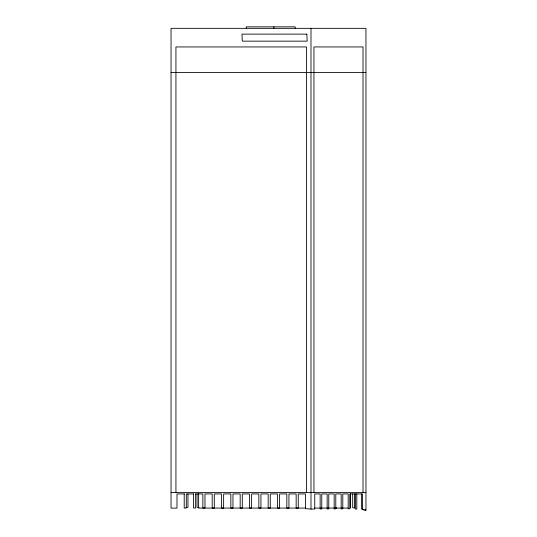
<?xml version="1.0" encoding="UTF-8"?>
<svg xmlns="http://www.w3.org/2000/svg" width="537" height="537" viewBox="0 0 537 537"><rect width="100%" height="100%" fill="white"/><g stroke="black" fill="none" stroke-linecap="round" stroke-linejoin="round"><path stroke-width="0.81" d="M336.578 507.968L335.148 507.801M195.394 493.939L202.865 493.939L202.865 507.989L204.973 508.022L204.973 493.939L212.196 493.939L212.196 508.069L213.249 508.109L214.297 508.103L214.297 493.939L221.526 493.939L221.526 508.069L223.627 508.103L223.627 493.939L230.85 493.939L230.85 508.069L232.957 508.103L232.957 493.939L240.18 493.939L240.167 508.069L241.234 508.109L242.288 508.103L242.288 493.939L249.51 493.939L249.51 508.069L251.618 508.103L251.618 493.939L258.841 493.939L258.841 508.069L260.942 508.076L260.942 493.939L268.171 493.939L268.171 508.069L270.272 508.096L270.272 493.939L277.495 493.939L277.495 508.069L279.602 508.103L279.602 493.939L286.825 493.939L286.825 508.069L287.879 508.109L288.933 508.103L288.933 493.939L296.156 493.939L296.156 508.069L298.257 508.103L298.257 493.939L305.486 493.939L305.486 508.667L310.997 509.063L314.749 509.036L314.749 493.939L320.139 493.939L320.139 509.002L321.764 508.989L321.764 493.939L327.154 493.939L327.154 508.948L328.772 508.942L328.772 493.939L334.162 493.939L334.162 508.901L335.786 508.895L335.786 493.939L341.176 493.939L341.176 508.854L342.794 508.841L342.794 493.939L348.184 493.939L348.184 508.808L349.802 508.794L349.802 493.939L362.207 493.939L362.207 509.002L363.019 508.995L363.019 509.882L365.959 510.15L365.959 28.333L171.041 28.333L171.041 508.13L176.982 508.103L176.982 493.939L184.506 493.939M171.041 72.596L365.959 72.596M171.041 492.61L365.959 492.61M193.743 493.939L186.312 493.939L186.312 508.062L184.211 508.069L184.211 493.939M185.99 507.358L187.963 507.358L187.963 493.939M199.019 507.358L197.045 507.358L197.045 493.939M305.634 508.069L198.616 508.069L198.616 493.422M314.608 508.069L347.976 508.069M363.18 509.6L361.797 509.318L361.797 493.939M364.569 509.875L365.959 510.15M363.019 492.61L363.019 46.941L313.944 46.941L313.944 492.61M356.816 493.939L356.816 509.036L356.004 509.042L355.199 509.002L355.199 493.939M354.789 493.939L354.789 507.928L352.688 507.727L352.688 493.939M350.466 493.422L350.466 508.069M310.997 28.333L310.997 509.063M306.533 492.61L306.533 46.947L175.935 46.947L175.935 492.61M295.202 28.387L295.202 26.85L246.261 26.85L246.261 28.387M273.917 26.85L273.917 28.387M195.643 493.939L195.643 508.002L193.535 508.022L193.535 493.939M306.842 34.126L241.999 34.126L242.281 41.148L307.164 41.148L306.842 34.126"/></g></svg>
